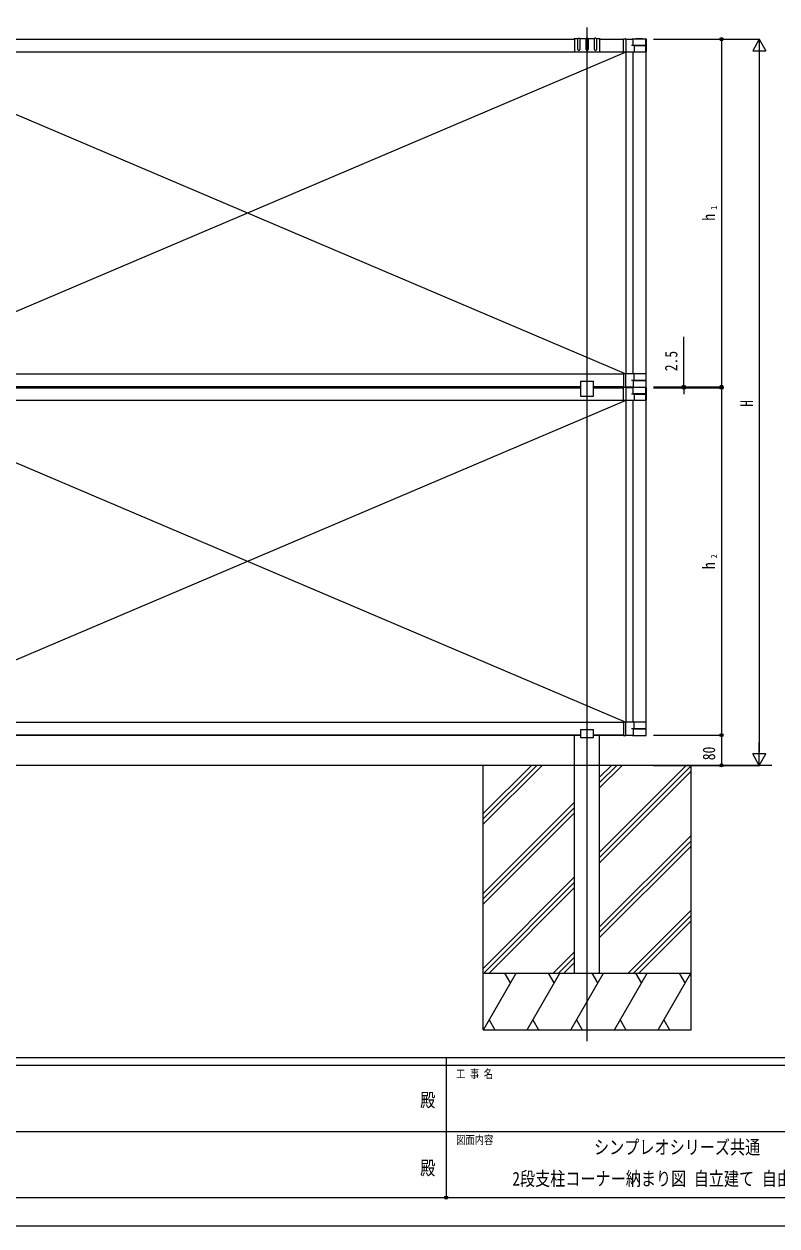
# Model space of a CAD drawing. Units: millimetres, scale not verified. Extents: x -4205 to 4205, y -2970 to 2970.
# Drawn here: x -1122 to 871, y -2970 to 212 of the extents above; entities that cross this region are included whole.
import ezdxf
from ezdxf.enums import TextEntityAlignment as Align

# ---------------------------------------------------------------- set-up
doc = ezdxf.new("R2010")
doc.units = ezdxf.units.MM
doc.header["$LTSCALE"] = 16
doc.header["$PDMODE"] = 32
doc.header["$PDSIZE"] = 8
for name, color, linetype in [('0-2_USER1', 3, 'Continuous'), ('0-3_YKK_12', 2, 'Continuous'), ('0-4_YKK_A1', 4, 'Continuous'), ('0-5_YKK_D', 6, 'Continuous'), ('0-6_YKK_ZWAK', 7, 'Continuous')]:
    doc.layers.add(name, color=color, linetype=linetype)
doc.styles.add('ＭＳ ゴシック', font='')
doc.styles.get('ＭＳ ゴシック').set_extended_font_data('MS Gothic')

msp = doc.modelspace()

# ---------------------------------------------------------------- linework, layer by layer
at = {"layer": '0-3_YKK_12'}
msp.add_line((368.09, -2480.9), (368.09, 202.83), dxfattribs=at)
at = {"layer": '0-4_YKK_A1'}
for p, q in [((-1436.21, 172.05), (335.09, 172.05)), ((343.59, 173.55), (335.09, 173.55)), ((335.09, 173.55), (335.09, 139.54)), ((343.59, 144.55), (343.59, 173.55)), ((344.59, 174.55), (347.59, 174.55)), ((365.59, 173.55), (348.59, 173.55)), ((348.59, 173.55), (348.59, 144.55)), ((365.59, 144.55), (365.59, 173.55)), ((366.59, 174.55), (369.59, 174.55)), ((387.59, 173.55), (370.59, 173.55)), ((370.59, 173.55), (370.59, 144.55)), ((387.59, 144.55), (387.59, 173.55)), ((391.59, 174.55), (388.59, 174.55)), ((401.09, 173.55), (392.59, 173.55)), ((392.59, 173.55), (392.59, 144.55)), ((401.09, 173.55), (401.09, 139.54)), ((401.09, 172.05), (464.19, 172.05)), ((464.19, 172.22), (464.19, 172.92)), ((464.19, 138.75), (464.19, 172.22)), ((464.49, 173.22), (469.89, 173.27)), ((470.19, 172.97), (470.19, 172.27)), ((470.19, 172.27), (470.19, 138.75)), ((470.19, 172.25), (489.48, 172.25)), ((488.94, 173.25), (523.44, 173.25)), ((489.78, 155.25), (489.78, 171.95)), ((523.89, 155.35), (523.89, 171.98)), ((524.44, 172.25), (524.44, 138.75)), ((470.18, 137.75), (-1529.81, -713.39)), ((-1529.81, 137.67), (470.18, -713.65)), ((464.19, 138.05), (-1525.31, 138.05)), ((336.09, 138.54), (367.63, 138.54)), ((367.93, 138.54), (368.25, 138.54)), ((368.55, 138.54), (400.09, 138.54)), ((464.19, 138.05), (464.19, 138.75)), ((469.89, 137.75), (464.49, 137.75)), ((485.28, 137.75), (469.89, 137.75)), ((470.18, 137.75), (470.18, -713.65)), ((470.19, 138.75), (470.19, 138.05)), ((492.8, 137.75), (485.28, 137.75)), ((492.56, 155.25), (485.41, 155.25)), ((488.89, 137.85), (488.89, -713.55)), ((489.59, 137.75), (488.94, 137.75)), ((498.73, 137.75), (489.59, 137.75)), ((523.89, 155.35), (489.78, 155.35)), ((492.56, 155.25), (523.89, 155.25)), ((492.56, 155.25), (492.56, 138.05)), ((492.56, 155.25), (492.56, 138.05)), ((523.59, 137.75), (492.8, 137.75)), ((513.65, 137.75), (498.73, 137.75)), ((522.79, 137.75), (513.65, 137.75)), ((523.44, 137.75), (522.79, 137.75)), ((523.89, 138.05), (523.89, 155.25)), ((523.89, 137.85), (523.89, -713.55)), ((-1525.31, -713.95), (464.19, -713.95)), ((464.19, -713.95), (464.19, -714.65)), ((464.19, -714.65), (464.19, -748.12)), ((469.89, -713.65), (464.49, -713.65)), ((485.28, -713.65), (469.89, -713.65)), ((470.19, -714.65), (470.19, -713.95)), ((470.19, -748.17), (470.19, -714.65)), ((492.8, -713.65), (485.28, -713.65)), ((492.56, -731.15), (485.41, -731.15)), ((489.59, -713.65), (488.94, -713.65)), ((498.73, -713.65), (489.59, -713.65)), ((489.78, -731.15), (489.78, -747.85)), ((523.89, -731.25), (489.78, -731.25)), ((492.56, -731.15), (492.56, -713.95)), ((492.56, -731.15), (492.56, -713.95)), ((492.56, -731.15), (523.89, -731.15)), ((523.59, -713.65), (492.8, -713.65)), ((513.65, -713.65), (498.73, -713.65)), ((522.79, -713.65), (513.65, -713.65)), ((523.44, -713.65), (522.79, -713.65)), ((523.89, -713.95), (523.89, -731.15)), ((523.89, -731.25), (523.89, -747.87)), ((524.44, -748.15), (524.44, -714.65)), ((350.79, -747.95), (-1451.91, -747.95)), ((-1451.91, -750.45), (350.79, -750.45)), ((350.79, -732.85), (385.39, -732.85)), ((350.79, -732.85), (350.79, -772.95)), ((385.39, -772.95), (385.39, -732.85)), ((464.19, -747.95), (385.39, -747.95)), ((385.39, -750.45), (464.19, -750.45)), ((464.19, -748.12), (464.19, -748.82)), ((464.19, -750.28), (464.19, -749.58)), ((464.19, -783.75), (464.19, -750.28)), ((464.49, -749.12), (469.89, -749.17)), ((464.49, -749.28), (469.89, -749.23)), ((470.19, -748.15), (489.48, -748.15)), ((470.19, -748.87), (470.19, -748.17)), ((470.19, -749.53), (470.19, -750.23)), ((470.19, -750.23), (470.19, -783.75)), ((470.19, -750.25), (489.48, -750.25)), ((488.94, -749.15), (523.44, -749.15)), ((488.94, -749.25), (523.44, -749.25)), ((489.78, -767.25), (489.78, -750.55)), ((523.89, -767.15), (523.89, -750.52)), ((524.44, -750.25), (524.44, -783.75)), ((470.18, -784.75), (-1529.81, -1635.89)), ((-1529.81, -784.83), (470.18, -1636.15)), ((464.19, -784.45), (-1525.31, -784.45)), ((350.79, -772.95), (385.39, -772.95)), ((464.19, -784.45), (464.19, -783.75)), ((469.89, -784.75), (464.49, -784.75)), ((485.28, -784.75), (469.89, -784.75)), ((470.18, -784.75), (470.18, -1636.15)), ((470.19, -783.75), (470.19, -784.45)), ((492.8, -784.75), (485.28, -784.75)), ((492.56, -767.25), (485.41, -767.25)), ((488.89, -784.65), (488.89, -1636.05)), ((489.59, -784.75), (488.94, -784.75)), ((498.73, -784.75), (489.59, -784.75)), ((523.89, -767.15), (489.78, -767.15)), ((492.56, -767.25), (523.89, -767.25)), ((492.56, -767.25), (492.56, -784.45)), ((492.56, -767.25), (492.56, -784.45)), ((523.59, -784.75), (492.8, -784.75)), ((513.65, -784.75), (498.73, -784.75)), ((522.79, -784.75), (513.65, -784.75)), ((523.44, -784.75), (522.79, -784.75)), ((523.89, -784.45), (523.89, -767.25)), ((523.89, -784.65), (523.89, -1636.05)), ((-1525.31, -1636.45), (464.19, -1636.45)), ((464.19, -1636.45), (464.19, -1637.15)), ((464.19, -1637.15), (464.19, -1670.62)), ((469.89, -1636.15), (464.49, -1636.15)), ((485.28, -1636.15), (469.89, -1636.15)), ((470.19, -1637.15), (470.19, -1636.45)), ((470.19, -1670.67), (470.19, -1637.15)), ((492.8, -1636.15), (485.28, -1636.15)), ((492.56, -1653.65), (485.41, -1653.65)), ((489.59, -1636.15), (488.94, -1636.15)), ((498.73, -1636.15), (489.59, -1636.15)), ((489.78, -1653.65), (489.78, -1670.35)), ((523.89, -1653.75), (489.78, -1653.75)), ((492.56, -1653.65), (492.56, -1636.45)), ((492.56, -1653.65), (492.56, -1636.45)), ((492.56, -1653.65), (523.89, -1653.65)), ((523.59, -1636.15), (492.8, -1636.15)), ((513.65, -1636.15), (498.73, -1636.15)), ((522.79, -1636.15), (513.65, -1636.15)), ((523.44, -1636.15), (522.79, -1636.15)), ((523.89, -1636.45), (523.89, -1653.65)), ((523.89, -1653.75), (523.89, -1670.37)), ((524.44, -1670.65), (524.44, -1637.15)), ((-1452.01, -1670.45), (350.79, -1670.45)), ((350.79, -1670.45), (-1452.01, -1670.45)), ((335.09, -1750.45), (335.09, -1670.45)), ((350.79, -1655.45), (385.39, -1655.45)), ((350.79, -1655.45), (350.79, -1676.45)), ((350.79, -1676.45), (385.39, -1676.45)), ((385.39, -1676.45), (385.39, -1655.45)), ((385.39, -1670.45), (464.19, -1670.45)), ((464.19, -1670.45), (385.39, -1670.45)), ((401.09, -1750.45), (401.09, -1670.45)), ((464.19, -1670.62), (464.19, -1671.32)), ((464.49, -1671.62), (469.89, -1671.67)), ((470.19, -1670.65), (489.48, -1670.65)), ((470.19, -1671.37), (470.19, -1670.67)), ((488.94, -1671.65), (523.44, -1671.65)), ((856.69, -1750.45), (-3881.27, -1750.45)), ((93.09, -2300.45), (93.09, -1750.45)), ((93.09, -1906.08), (248.72, -1750.45)), ((93.09, -1891.94), (234.58, -1750.45)), ((93.09, -1877.79), (220.44, -1750.45)), ((335.09, -2300.45), (335.09, -1750.45)), ((401.09, -2300.45), (401.09, -1750.45)), ((401.09, -1810.21), (460.85, -1750.45)), ((401.09, -1796.07), (446.71, -1750.45)), ((401.09, -1781.93), (432.57, -1750.45)), ((401.09, -1979.92), (630.56, -1750.45)), ((401.09, -1994.06), (643.09, -1752.06)), ((401.09, -2008.2), (643.09, -1766.2)), ((643.09, -2300.45), (643.09, -1750.45)), ((93.09, -2089.93), (335.09, -1847.93)), ((93.09, -2104.07), (335.09, -1862.07)), ((93.09, -2118.21), (335.09, -1876.21)), ((401.09, -2177.91), (643.09, -1935.91)), ((401.09, -2192.05), (643.09, -1950.05)), ((401.09, -2206.19), (643.09, -1964.19)), ((93.09, -2287.91), (335.09, -2045.92)), ((94.7, -2300.45), (335.09, -2060.06)), ((108.84, -2300.45), (335.09, -2074.2)), ((476.54, -2300.45), (643.09, -2133.9)), ((490.68, -2300.45), (643.09, -2148.04)), ((504.82, -2300.45), (643.09, -2162.18)), ((278.55, -2300.45), (335.09, -2243.91)), ((292.69, -2300.45), (335.09, -2258.05)), ((306.83, -2300.45), (335.09, -2272.19)), ((93.09, -2300.45), (643.09, -2300.45)), ((93.09, -2300.45), (643.09, -2300.45)), ((93.09, -2450.45), (93.09, -2300.45)), ((93.85, -2450.45), (180.45, -2300.45)), ((165.45, -2326.43), (150.45, -2300.45)), ((209.32, -2450.45), (295.92, -2300.45)), ((280.92, -2326.43), (265.92, -2300.45)), ((324.79, -2450.45), (411.39, -2300.45)), ((396.39, -2326.43), (381.39, -2300.45)), ((440.26, -2450.45), (526.86, -2300.45)), ((511.86, -2326.43), (496.86, -2300.45)), ((555.73, -2450.45), (642.33, -2300.45)), ((627.33, -2326.43), (612.33, -2300.45)), ((108.85, -2424.47), (123.85, -2450.45)), ((224.32, -2424.47), (239.32, -2450.45)), ((339.79, -2424.47), (354.79, -2450.45)), ((455.26, -2424.47), (470.26, -2450.45)), ((570.73, -2424.47), (585.73, -2450.45))]:
    msp.add_line(p, q, dxfattribs=at)
msp.add_lwpolyline([(93.09, -2450.45), (643.09, -2450.45), (643.09, -2300.45)], dxfattribs=at)
for centre, radius, start, end in [((335.09, 171.55), 2, 90, 165.52248), ((344.59, 173.55), 1, 90, 180), ((347.59, 173.55), 1, 0, 90), ((366.59, 173.55), 1, 90, 180), ((369.59, 173.55), 1, 0, 90), ((388.59, 173.55), 1, 90, 180), ((391.59, 173.55), 1, 0, 90), ((401.09, 171.55), 2, 14.47752, 90), ((464.49, 172.92), 0.3, 90.5, 180), ((469.89, 172.97), 0.3, 0, 90.5), ((506.19, -23.15), 196.21, 84.90439, 95.09561), ((489.48, 171.95), 0.3, 0, 90), ((523.59, 171.98), 0.3, 0, 84.90439), ((336.09, 139.54), 1, 180, 270), ((346.09, 144.55), 2.5, 180, 0), ((368.09, 144.55), 2.5, 180, 0), ((368.09, 138.34), 0.5, 23.57818, 156.42182), ((390.09, 144.55), 2.5, 180, 0), ((400.09, 139.54), 1, 270, 0), ((464.49, 138.05), 0.3, 180, 270), ((469.89, 138.05), 0.3, 270, 0), ((492.83, 138.02), 0.272, 173.55811, 261.61941), ((492.83, 138.02), 0.272, 173.55811, 261.61941), ((523.59, 138.05), 0.3, 270, 0), ((464.49, -713.95), 0.3, 90, 180), ((469.89, -713.95), 0.3, 0, 90), ((492.83, -713.92), 0.272, 98.38059, 186.44189), ((492.83, -713.92), 0.272, 98.38059, 186.44189), ((523.59, -713.95), 0.3, 0, 90), ((464.49, -748.82), 0.3, 180, 269.5), ((464.49, -749.58), 0.3, 90.5, 180), ((469.89, -748.87), 0.3, 269.5, 0), ((469.89, -749.53), 0.3, 0, 90.5), ((506.19, -552.74), 196.21, 264.90439, 275.09561), ((506.19, -945.65), 196.21, 84.90439, 95.09561), ((489.48, -747.85), 0.3, 270, 0), ((489.48, -750.55), 0.3, 0, 90), ((523.59, -747.87), 0.3, 275.09561, 0), ((523.59, -750.52), 0.3, 0, 84.90439), ((464.49, -784.45), 0.3, 180, 270), ((469.89, -784.45), 0.3, 270, 0), ((492.83, -784.48), 0.272, 173.55811, 261.61941), ((492.83, -784.48), 0.272, 173.55811, 261.61941), ((523.59, -784.45), 0.3, 270, 0), ((464.49, -1636.45), 0.3, 90, 180), ((469.89, -1636.45), 0.3, 0, 90), ((492.83, -1636.42), 0.272, 98.38059, 186.44189), ((492.83, -1636.42), 0.272, 98.38059, 186.44189), ((523.59, -1636.45), 0.3, 0, 90), ((464.49, -1671.32), 0.3, 180, 269.5), ((469.89, -1671.37), 0.3, 269.5, 0), ((506.19, -1475.24), 196.21, 264.90439, 275.09561), ((489.48, -1670.35), 0.3, 270, 0), ((523.59, -1670.37), 0.3, 275.09561, 0)]:
    msp.add_arc(centre, radius, start, end, dxfattribs=at)
for centre, major_axis, ratio, start_param, end_param in [((488.94, 172.25), (0.707, -0.707), 0.99997, 2.3562326, 3.9269527), ((523.44, 172.25), (0.707, 0.707), 0.99997, 5.4978252, 7.0685454), ((523.44, 138.75), (1, 0), 0.999985, 4.712389, 6.2831853), ((523.44, -714.65), (1, 0), 0.999985, 6.2831853, 7.8539816), ((488.94, -748.15), (0.707, 0.707), 0.99997, 2.3562326, 3.9269527), ((488.94, -750.25), (0.707, -0.707), 0.99997, 2.3562326, 3.9269527), ((523.44, -748.15), (0.707, -0.707), 0.99997, 5.4978252, 7.0685454), ((523.44, -750.25), (0.707, 0.707), 0.99997, 5.4978252, 7.0685454), ((523.44, -783.75), (1, 0), 0.999985, 4.712389, 6.2831853), ((523.44, -1637.15), (1, 0), 0.999985, 6.2831853, 7.8539816), ((488.94, -1670.65), (0.707, 0.707), 0.99997, 2.3562326, 3.9269527), ((523.44, -1670.65), (0.707, -0.707), 0.99997, 5.4978252, 7.0685454)]:
    msp.add_ellipse(centre, major_axis=major_axis, ratio=ratio, start_param=start_param, end_param=end_param, dxfattribs=at)
at = {"layer": '0-5_YKK_D'}
for p, q in [((543.69, 172.05), (824.87, 172.05)), ((543.69, 172.05), (724.87, 172.05)), ((723.87, 172.05), (723.87, -747.95)), ((823.87, 172.05), (806.37, 141.74)), ((823.87, 172.05), (841.37, 141.74)), ((823.87, 172.05), (823.87, 111.43)), ((806.37, 141.74), (841.37, 141.74)), ((823.87, 137.05), (823.87, -1715.45)), ((623.87, -747.95), (623.87, -615.95)), ((543.69, -747.95), (724.87, -747.95)), ((543.69, -747.95), (624.87, -747.95)), ((543.69, -750.45), (724.87, -750.45)), ((543.69, -750.45), (624.87, -750.45)), ((623.87, -750.45), (623.87, -747.95)), ((623.87, -750.45), (623.87, -767.45)), ((723.87, -750.45), (723.87, -1670.45)), ((543.69, -1670.45), (724.87, -1670.45)), ((543.69, -1670.45), (724.87, -1670.45)), ((723.87, -1670.45), (723.87, -1750.45)), ((823.87, -1750.45), (823.87, -1689.83)), ((823.87, -1750.45), (806.37, -1720.14)), ((841.37, -1720.14), (806.37, -1720.14)), ((823.87, -1750.45), (841.37, -1720.14)), ((543.69, -1750.45), (724.87, -1750.45)), ((543.69, -1750.45), (824.87, -1750.45))]:
    msp.add_line(p, q, dxfattribs=at)
for centre in [(723.87, 172.05), (623.87, -747.95), (623.87, -750.45), (723.87, -747.95), (723.87, -750.45), (723.87, -1670.45), (723.87, -1670.45), (723.87, -1750.45)]:
    msp.add_circle(centre, 4.25, dxfattribs=at)
at = {"layer": '0-6_YKK_ZWAK'}
for p, q in [((3895.02, -2525), (-3904.98, -2525)), ((-4.98, -2545), (-1304.98, -2545)), ((-4.98, -2525), (-4.98, -2895)), ((1295.02, -2545), (-4.98, -2545)), ((-1297.48, -2720), (-4.98, -2720)), ((-4.98, -2720), (1295.02, -2720)), ((-1304.98, -2895), (-4.98, -2895)), ((-4.98, -2895), (1295.02, -2895))]:
    msp.add_line(p, q, dxfattribs=at)
msp.add_lwpolyline([(-4205, -2970), (4205, -2970), (4205, 2970), (-4205, 2970)], close=True, dxfattribs=at)
msp.add_point((-4.98, -2895), dxfattribs=at)

# ---------------------------------------------------------------- texts
at = {"layer": '0-2_USER1', "style": 'ＭＳ ゴシック', "width": 0.8}
for s, p in [('シンプレオシリーズ共通', (386.35, -2790.83)), ('2段支柱コーナー納まり図 自立建て 自由柱', (170.35, -2874.17))]:
    msp.add_text(s, height=36.66, dxfattribs=at).set_placement(p, align=Align.BOTTOM_LEFT)
at = {"layer": '0-5_YKK_D', "style": 'ＭＳ ゴシック', "width": 0.8}
for s, height, p in [('1', 16.5, (716.87, -279.55)), ('h', 32.99, (716.87, -308.35)), ('2.5', 32.99, (616.87, -706.95)), ('H', 32.99, (816.87, -801.2)), ('2', 16.5, (716.87, -1202.05)), ('h', 32.99, (716.87, -1230.85)), ('80', 32.99, (716.87, -1736.85))]:
    msp.add_text(s, height=height, rotation=90, dxfattribs=at).set_placement(p, align=Align.BOTTOM_LEFT)
at = {"layer": '0-6_YKK_ZWAK', "style": 'ＭＳ ゴシック', "width": 0.8}
for s, height, p in [('工 事 名', 21.99, (21.27, -2585)), ('殿', 36.66, (-73.67, -2665.83)), ('図面内容', 21.99, (21.27, -2760)), ('殿', 36.66, (-73.67, -2845.83))]:
    msp.add_text(s, height=height, dxfattribs=at).set_placement(p, align=Align.BOTTOM_LEFT)

doc.saveas('drawing.dxf')
